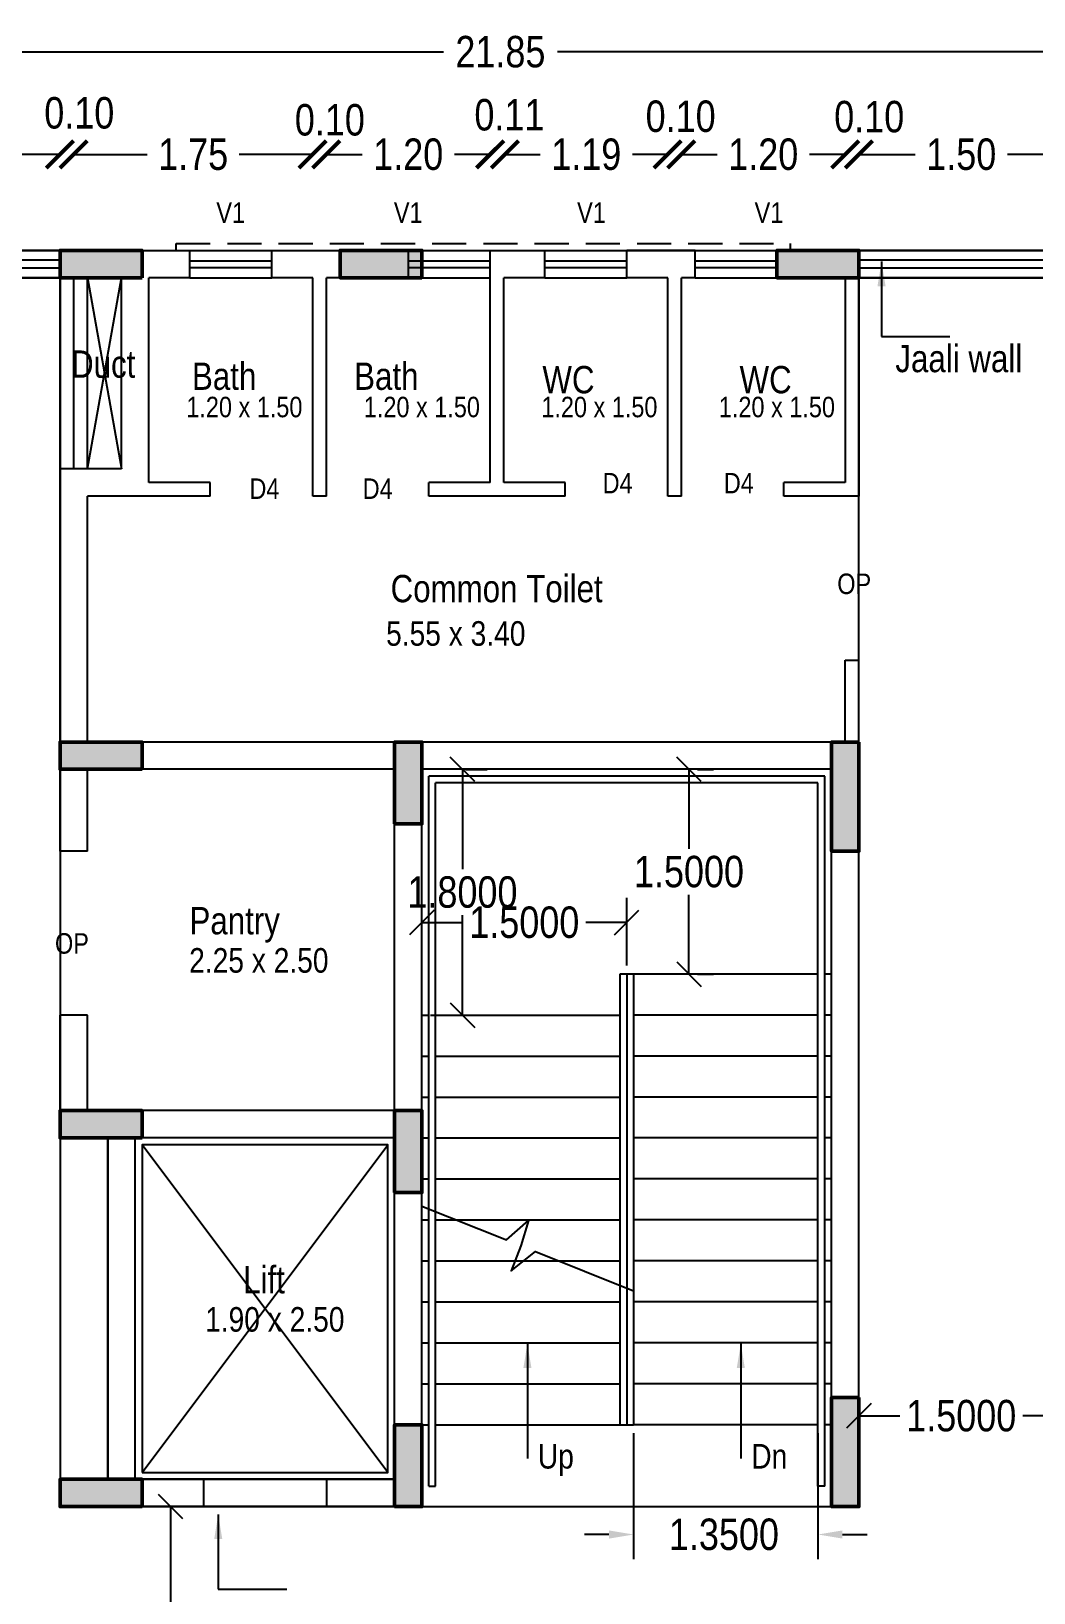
# Model space of a CAD drawing. Header units: metres. Extents: x -488 to 19274, y 1106 to 2071.
# Drawn here: x 19126.99 to 19134.33, y 1139.71 to 1151.15 of the extents above; entities that cross this region are included whole.
import ezdxf

# ---------------------------------------------------------------- set-up
doc = ezdxf.new("R2010")
doc.units = ezdxf.units.M
doc.header["$MEASUREMENT"] = 0
doc.linetypes.add('HIDDEN', pattern=[0.375, 0.25, -0.125])
for name, color, linetype in [('0 @ 1 (2)', 7, 'Continuous'), ('BLK_1_FLR_4_CARPET_AREA', 17, 'Continuous'), ('BLK_1_FLR_4_EXIT_WIDTH_DOOR', 2, 'Continuous'), ('BLK_1_FLR_4_LIFT_1', 30, 'Continuous'), ('BLK_1_FLR_4_REGULAR_ROOM_0', 117, 'Continuous')]:
    doc.layers.add(name, color=color, linetype=linetype)
doc.layers.add('BLK_1_FLR_4_BLT_UP_AREA', color=17, linetype='Continuous', plot=False)
doc.layers.add('COL', color=1, linetype='Continuous', lineweight=50)
doc.layers.add('Hatch', color=8, linetype='Continuous', lineweight=5)
doc.styles.add('CODE', font='swissc.ttf', dxfattribs={"height": 0.25})
doc.styles.get("Standard").update_dxf_attribs({"font": 'swissc.ttf', "height": 0.23})
doc.dimstyles.new('OUTER', dxfattribs={"dimscale": 0, "dimtxt": 0.3, "dimasz": 0.18, "dimexe": 0.18, "dimexo": 0.0625, "dimgap": 0.09, "dimtad": 0, "dimzin": 0, "dimdsep": 46, "dimtxsty": 'CODE', "dimcen": 0.09, "dimse1": 1, "dimse2": 1, "dimclrd": 8, "dimclrt": 1, "dimadec": 0, "dimazin": 0, "dimtfac": 1, "dimtofl": 0, "dimtmove": 0, "dimatfit": 3, "dimfxl": 0, "dimtolj": 1, "dimtzin": 0, "dimarcsym": 0})
doc.dimstyles.get("Standard").update_dxf_attribs({"dimtxt": 1, "dimasz": 0.18, "dimexe": 0.18, "dimexo": 0.0625, "dimgap": 0.09, "dimtad": 0, "dimtih": 1, "dimtoh": 1, "dimdec": 4, "dimzin": 0, "dimdsep": 46, "dimtxsty": 'Standard', "dimcen": 0.09, "dimadec": 0, "dimazin": 0, "dimtfac": 1, "dimtdec": 4, "dimtofl": 0, "dimtmove": 0, "dimatfit": 3, "dimfxl": 0, "dimtolj": 1, "dimtzin": 0, "dimarcsym": 0})
doc.dimstyles.new('STANDARD$0', dxfattribs={"dimtxt": 7, "dimasz": 3, "dimexe": 3, "dimexo": 1, "dimgap": 1.5, "dimtad": 1, "dimdec": 1, "dimzin": 1, "dimdsep": 46, "dimlunit": 4, "dimtxsty": 'Standard', "dimblk": 'OBLIQUE', "dimcen": 0.09375, "dimdle": 1, "dimclrd": 8, "dimclre": 8, "dimclrt": 7, "dimadec": 1, "dimazin": 0, "dimtfac": 1, "dimtdec": 1, "dimtix": 1, "dimtmove": 2, "dimatfit": 3, "dimldrblk": 'ARCHTICK', "dimfxl": 0, "dimfrac": 2, "dimtolj": 1, "dimtzin": 0, "dimarcsym": 0})

# ---------------------------------------------------------------- blocks, each defined once
blk = doc.blocks.new('_OBLIQUE')
at = {"color": 0, "linetype": 'ByBlock'}
blk.add_line((-0.5, -0.5), (0.5, 0.5), dxfattribs=at)
blk = doc.blocks.new('*D247')
at = {"lineweight": -2}
for p, q in [((19130.147, 1145.744), (19130.147, 1145.012)), ((19130.17, 1145.744), (19130.327, 1145.744)), ((19130.147, 1143.944), (19130.147, 1144.676)), ((19129.913, 1143.944), (19130.327, 1143.944))]:
    blk.add_line(p, q, dxfattribs=at)
at = {"layer": 'Defpoints', "color": 0}
for p in [(19130.107, 1145.744), (19129.85, 1143.944), (19130.147, 1143.944)]:
    blk.add_point(p, dxfattribs=at)
at = {"lineweight": -2, "xscale": 0.18, "yscale": 0.18, "zscale": 0.18}
for p, rotation in [((19130.147, 1145.744), 90), ((19130.147, 1143.944), 270)]:
    blk.add_blockref('_OBLIQUE', p, dxfattribs=dict(at, rotation=rotation))
at = {"insert": (19130.147, 1144.844), "char_height": 0.23, "attachment_point": 5}
blk.add_mtext('\\A1;1.8000', dxfattribs=at)
blk = doc.blocks.new('*D151')
at = {"lineweight": -2}
for p, q in [((19133.05, 1141.082), (19133.05, 1140.829)), ((19134.55, 1141.082), (19134.55, 1140.829)), ((19133.05, 1141.009), (19133.35, 1141.009)), ((19134.55, 1141.009), (19134.251, 1141.009))]:
    blk.add_line(p, q, dxfattribs=at)
at = {"layer": 'Defpoints', "color": 0}
for p in [(19133.05, 1141.144), (19134.55, 1141.144), (19134.55, 1141.009)]:
    blk.add_point(p, dxfattribs=at)
at = {"lineweight": -2, "xscale": 0.18, "yscale": 0.18, "zscale": 0.18, "rotation": 180}
blk.add_blockref('_OBLIQUE', (19133.05, 1141.009), dxfattribs=at)
at = {"lineweight": -2, "xscale": 0.18, "yscale": 0.18, "zscale": 0.18}
blk.add_blockref('_OBLIQUE', (19134.55, 1141.009), dxfattribs=at)
at = {"insert": (19133.8, 1141.009), "char_height": 0.23, "attachment_point": 5}
blk.add_mtext('\\A1;1.5000', dxfattribs=at)
blk = doc.blocks.new('*D154')
at = {"lineweight": -2}
for p, q in [((19128.123, 1140.344), (19127.83, 1140.344)), ((19128.01, 1140.344), (19128.01, 1139.512)), ((19128.01, 1138.344), (19128.01, 1139.176)), ((19128.123, 1138.344), (19127.83, 1138.344))]:
    blk.add_line(p, q, dxfattribs=at)
at = {"layer": 'Defpoints', "color": 0}
for p in [(19128.01, 1140.344), (19128.185, 1140.344), (19128.185, 1138.344)]:
    blk.add_point(p, dxfattribs=at)
at = {"lineweight": -2, "xscale": 0.18, "yscale": 0.18, "zscale": 0.18}
for p, rotation in [((19128.01, 1140.344), 90), ((19128.01, 1138.344), 270)]:
    blk.add_blockref('_OBLIQUE', p, dxfattribs=dict(at, rotation=rotation))
at = {"insert": (19128.01, 1139.344), "char_height": 0.23, "attachment_point": 5}
blk.add_mtext('\\A1;2.0000', dxfattribs=at)
blk = doc.blocks.new('*D152')
at = {"lineweight": -2}
for p, q in [((19129.85, 1144.307), (19129.85, 1144.803)), ((19131.35, 1144.307), (19131.35, 1144.803)), ((19129.85, 1144.623), (19130.15, 1144.623)), ((19131.35, 1144.623), (19131.051, 1144.623))]:
    blk.add_line(p, q, dxfattribs=at)
at = {"layer": 'Defpoints', "color": 0}
for p in [(19131.35, 1144.623), (19129.85, 1144.244), (19131.35, 1144.244)]:
    blk.add_point(p, dxfattribs=at)
at = {"lineweight": -2, "xscale": 0.18, "yscale": 0.18, "zscale": 0.18, "rotation": 180}
blk.add_blockref('_OBLIQUE', (19129.85, 1144.623), dxfattribs=at)
at = {"lineweight": -2, "xscale": 0.18, "yscale": 0.18, "zscale": 0.18}
blk.add_blockref('_OBLIQUE', (19131.35, 1144.623), dxfattribs=at)
at = {"insert": (19130.6, 1144.623), "char_height": 0.23, "attachment_point": 5}
blk.add_mtext('\\A1;1.5000', dxfattribs=at)
blk = doc.blocks.new('*D153')
at = {"lineweight": -2}
for p, q in [((19131.806, 1145.744), (19131.806, 1145.162)), ((19131.868, 1145.744), (19131.986, 1145.744)), ((19131.806, 1144.244), (19131.806, 1144.826)), ((19131.868, 1144.244), (19131.986, 1144.244))]:
    blk.add_line(p, q, dxfattribs=at)
at = {"layer": 'Defpoints', "color": 0}
for p in [(19131.806, 1145.744), (19131.806, 1145.744), (19131.806, 1144.244)]:
    blk.add_point(p, dxfattribs=at)
at = {"lineweight": -2, "xscale": 0.18, "yscale": 0.18, "zscale": 0.18}
for p, rotation in [((19131.806, 1145.744), 90), ((19131.806, 1144.244), 270)]:
    blk.add_blockref('_OBLIQUE', p, dxfattribs=dict(at, rotation=rotation))
at = {"insert": (19131.806, 1144.994), "char_height": 0.23, "attachment_point": 5}
blk.add_mtext('\\A1;1.5000', dxfattribs=at)
blk = doc.blocks.new('zw$3395')
at = {"layer": 'Hatch'}
h = blk.add_hatch(color=256, dxfattribs=at)
h.dxf.hatch_style = 1
h.paths.add_polyline_path([(15.05, 12.675), (15.05, 11.475), (15.25, 11.475), (15.25, 12.675)])
h.paths.add_polyline_path([(21.65, 12.661), (21.65, 11.461), (21.85, 11.461), (21.85, 12.661)])
h.paths.add_polyline_path([(15.05, 8.5), (15.05, 7.3), (15.25, 7.3), (15.25, 8.5)])
h.paths.add_polyline_path([(21.65, 8.5), (21.65, 7.3), (21.85, 7.3), (21.85, 8.5)])
h.paths.add_polyline_path([(15.05, 4.675), (15.05, 3.475), (15.25, 3.475), (15.25, 4.675)])
h.paths.add_polyline_path([(21.65, 4.675), (21.65, 3.475), (21.85, 3.475), (21.85, 4.675)])
h.paths.add_polyline_path([(0, 3.5), (0, 3.3), (0.8, 3.3), (0.8, 3.5)])
h.paths.add_polyline_path([(4.5, 3.5), (4.5, 3.3), (5.3, 3.3), (5.3, 3.5)])
h.paths.add_polyline_path([(15.05, 16.5), (15.05, 16.3), (15.85, 16.3), (15.85, 16.5)])
h.paths.add_polyline_path([(0, 0.2), (0, 0), (0.8, 0), (0.8, 0.2)])
h.paths.add_polyline_path([(5.4, 0.2), (5.4, 0), (6.2, 0), (6.2, 0.2)])
h.paths.add_polyline_path([(0, 6.8), (0, 6.6), (0.8, 6.6), (0.8, 6.8)])
h.paths.add_polyline_path([(5.4, 6.8), (5.4, 6.6), (6.2, 6.6), (6.2, 6.8)])
h.paths.add_polyline_path([(21.05, 16.5), (21.05, 16.3), (21.85, 16.3), (21.85, 16.5)])
h.paths.add_polyline_path([(13.35, 12.1), (13.35, 12.9), (13.55, 12.9), (13.55, 12.1)])
h.paths.add_polyline_path([(4.5, 9.8), (4.5, 10), (5.3, 10), (5.3, 9.8)])
h.paths.add_polyline_path([(0, 10), (0, 9.8), (0.8, 9.8), (0.8, 10)])
h.paths.add_polyline_path([(13.35, 7.3), (13.35, 8.1), (13.55, 8.1), (13.55, 7.3)])
h.paths.add_polyline_path([(15.05, 0.2), (15.05, 0), (15.85, 0), (15.85, 0.2)])
h.paths.add_polyline_path([(21.05, 0.2), (21.05, 0), (21.85, 0), (21.85, 0.2)])
h.paths.add_polyline_path([(7.7, 5.1), (7.7, 5.3), (8.3, 5.3), (8.3, 5.1)])
h.paths.add_polyline_path([(7.7, 7.5), (7.7, 7.3), (8.3, 7.3), (8.3, 7.5)])
h.paths.add_polyline_path([(7.7, 10), (7.7, 10.2), (8.3, 10.2), (8.3, 10)])
h.paths.add_polyline_path([(10.15, 7.3), (10.15, 7.9), (10.35, 7.9), (10.35, 7.3)])
h.paths.add_polyline_path([(7.7, 0), (7.7, 0.2), (8.3, 0.2), (8.3, 0)])
h.paths.add_polyline_path([(3.1, 13.3), (3.1, 13.1), (3.7, 13.1), (3.7, 13.3)])
h.paths.add_polyline_path([(0, 13.1), (0, 13.3), (0.6, 13.3), (0.6, 13.1)])
h.paths.add_polyline_path([(5.6, 13.1), (5.6, 13.3), (6.2, 13.3), (6.2, 13.1)])
h.paths.add_polyline_path([(10.15, 10.2), (10.15, 9.6), (10.35, 9.6), (10.35, 10.2)])
h.paths.add_polyline_path([(7.7, 12.7), (7.7, 12.9), (8.3, 12.9), (8.3, 12.7)])
h.paths.add_polyline_path([(10.15, 12.3), (10.15, 12.9), (10.35, 12.9), (10.35, 12.3)])
h.paths.add_polyline_path([(12.95, 5.3), (12.95, 5.1), (13.55, 5.1), (13.55, 5.3)])
h.paths.add_polyline_path([(7.7, 16.3), (7.7, 16.5), (8.3, 16.5), (8.3, 16.3)])
h.paths.add_polyline_path([(9.75, 16.3), (9.75, 16.5), (10.35, 16.5), (10.35, 16.3)])
h.paths.add_polyline_path([(3.1, 16.3), (3.1, 16.5), (3.7, 16.5), (3.7, 16.3)])
h.paths.add_polyline_path([(0, 16.3), (0, 16.5), (0.6, 16.5), (0.6, 16.3)])
h.paths.add_polyline_path([(12.95, 16.3), (12.95, 16.5), (13.55, 16.5), (13.55, 16.3)])
h.paths.add_polyline_path([(12.95, 0), (12.95, 0.2), (13.55, 0.2), (13.55, 0)])
at = {"layer": 'COL'}
for points in [[(8.3, 16.3), (7.7, 16.3), (7.7, 16.5), (8.3, 16.5)], [(10.35, 16.3), (9.75, 16.3), (9.75, 16.5), (10.35, 16.5)], [(13.55, 16.3), (12.95, 16.3), (12.95, 16.5), (13.55, 16.5)], [(8.3, 12.7), (7.7, 12.7), (7.7, 12.9), (8.3, 12.9)], [(10.15, 12.3), (10.15, 12.9), (10.35, 12.9), (10.35, 12.3)], [(13.55, 12.9), (13.55, 12.1), (13.35, 12.1), (13.35, 12.9)], [(8.3, 10), (7.7, 10), (7.7, 10.2), (8.3, 10.2)], [(10.15, 9.6), (10.15, 10.2), (10.35, 10.2), (10.35, 9.6)], [(13.55, 8.1), (13.55, 7.3), (13.35, 7.3), (13.35, 8.1)], [(10.15, 7.3), (10.15, 7.9), (10.35, 7.9), (10.35, 7.3)], [(8.3, 7.3), (7.7, 7.3), (7.7, 7.5), (8.3, 7.5)]]:
    blk.add_lwpolyline(points, close=True, dxfattribs=at)
blk = doc.blocks.new('*D157')
at = {"layer": 'BLK_1_FLR_4_EXIT_WIDTH_DOOR', "color": 0, "lineweight": -2}
for p, q in [((19131.4, 1140.882), (19131.4, 1139.96)), ((19132.75, 1140.882), (19132.75, 1139.96)), ((19131.22, 1140.14), (19131.04, 1140.14)), ((19132.93, 1140.14), (19133.11, 1140.14))]:
    blk.add_line(p, q, dxfattribs=at)
at = {"layer": 'BLK_1_FLR_4_EXIT_WIDTH_DOOR', "color": 0}
for points in [[(19131.22, 1140.17), (19131.22, 1140.11), (19131.4, 1140.14)], [(19132.93, 1140.17), (19132.93, 1140.11), (19132.75, 1140.14)]]:
    blk.add_solid(points, dxfattribs=at)
at = {"layer": 'Defpoints', "color": 0}
for p in [(19131.4, 1140.944), (19132.75, 1140.944), (19132.75, 1140.14)]:
    blk.add_point(p, dxfattribs=at)
at = {"layer": 'BLK_1_FLR_4_EXIT_WIDTH_DOOR', "color": 0, "insert": (19132.062, 1140.14), "char_height": 0.23, "attachment_point": 5}
blk.add_mtext('\\A1;1.3500', dxfattribs=at)
blk = doc.blocks.new('_ArchTick')
at = {"const_width": 0.15}
blk.add_lwpolyline([(-0.5, -0.5), (0.5, 0.5)], dxfattribs=at)
blk = doc.blocks.new('*D503')
at = {"lineweight": -2}
for p, q in [((19119.7, 1150.248), (19123.108, 1150.248)), ((19127.2, 1150.248), (19123.793, 1150.248))]:
    blk.add_line(p, q, dxfattribs=at)
at = {"layer": 'Defpoints', "color": 0}
for p in [(19127.2, 1150.248), (19127.2, 1149.344), (19119.7, 1149.227)]:
    blk.add_point(p, dxfattribs=at)
at = {"lineweight": -2, "xscale": 0.2, "yscale": 0.2, "zscale": 0.2, "rotation": 180}
blk.add_blockref('_ArchTick', (19119.7, 1150.248), dxfattribs=at)
at = {"lineweight": -2, "xscale": 0.2, "yscale": 0.2, "zscale": 0.2}
blk.add_blockref('_ArchTick', (19127.2, 1150.248), dxfattribs=at)
at = {"insert": (19123.45, 1150.248), "char_height": 0.23, "attachment_point": 5}
blk.add_mtext('\\A1;7.50', dxfattribs=at)
blk = doc.blocks.new('*D504')
at = {"lineweight": -2}
for p, q in [((19127.2, 1150.248), (19127, 1150.248)), ((19127.3, 1150.248), (19127.5, 1150.248))]:
    blk.add_line(p, q, dxfattribs=at)
at = {"layer": 'Defpoints', "color": 0}
for p in [(19127.3, 1150.248), (19127.2, 1149.344), (19127.3, 1149.344)]:
    blk.add_point(p, dxfattribs=at)
at = {"lineweight": -2, "xscale": 0.2, "yscale": 0.2, "zscale": 0.2}
blk.add_blockref('_ArchTick', (19127.2, 1150.248), dxfattribs=at)
at = {"lineweight": -2, "xscale": 0.2, "yscale": 0.2, "zscale": 0.2, "rotation": 180}
blk.add_blockref('_ArchTick', (19127.3, 1150.248), dxfattribs=at)
at = {"insert": (19127.341, 1150.551), "char_height": 0.23, "attachment_point": 5}
blk.add_mtext('\\A1;0.10', dxfattribs=at)
blk = doc.blocks.new('*D505')
at = {"lineweight": -2}
for p, q in [((19127.3, 1150.248), (19127.838, 1150.248)), ((19129.05, 1150.248), (19128.512, 1150.248))]:
    blk.add_line(p, q, dxfattribs=at)
at = {"layer": 'Defpoints', "color": 0}
for p in [(19129.05, 1150.248), (19127.3, 1149.344), (19129.05, 1149.344)]:
    blk.add_point(p, dxfattribs=at)
at = {"lineweight": -2, "xscale": 0.2, "yscale": 0.2, "zscale": 0.2, "rotation": 180}
blk.add_blockref('_ArchTick', (19127.3, 1150.248), dxfattribs=at)
at = {"lineweight": -2, "xscale": 0.2, "yscale": 0.2, "zscale": 0.2}
blk.add_blockref('_ArchTick', (19129.05, 1150.248), dxfattribs=at)
at = {"insert": (19128.175, 1150.248), "char_height": 0.23, "attachment_point": 5}
blk.add_mtext('\\A1;1.75', dxfattribs=at)
blk = doc.blocks.new('*D506')
at = {"lineweight": -2}
for p, q in [((19129.05, 1150.248), (19128.85, 1150.248)), ((19129.15, 1150.248), (19129.35, 1150.248))]:
    blk.add_line(p, q, dxfattribs=at)
at = {"layer": 'Defpoints', "color": 0}
for p in [(19129.15, 1150.248), (19129.05, 1149.344), (19129.15, 1149.344)]:
    blk.add_point(p, dxfattribs=at)
at = {"lineweight": -2, "xscale": 0.2, "yscale": 0.2, "zscale": 0.2}
blk.add_blockref('_ArchTick', (19129.05, 1150.248), dxfattribs=at)
at = {"lineweight": -2, "xscale": 0.2, "yscale": 0.2, "zscale": 0.2, "rotation": 180}
blk.add_blockref('_ArchTick', (19129.15, 1150.248), dxfattribs=at)
at = {"insert": (19129.176, 1150.5), "char_height": 0.23, "attachment_point": 5}
blk.add_mtext('\\A1;0.10', dxfattribs=at)
blk = doc.blocks.new('*D507')
at = {"lineweight": -2}
for p, q in [((19129.15, 1150.248), (19129.412, 1150.248)), ((19130.35, 1150.248), (19130.089, 1150.248))]:
    blk.add_line(p, q, dxfattribs=at)
at = {"layer": 'Defpoints', "color": 0}
for p in [(19130.35, 1150.248), (19129.15, 1149.344), (19130.35, 1149.344)]:
    blk.add_point(p, dxfattribs=at)
at = {"lineweight": -2, "xscale": 0.2, "yscale": 0.2, "zscale": 0.2, "rotation": 180}
blk.add_blockref('_ArchTick', (19129.15, 1150.248), dxfattribs=at)
at = {"lineweight": -2, "xscale": 0.2, "yscale": 0.2, "zscale": 0.2}
blk.add_blockref('_ArchTick', (19130.35, 1150.248), dxfattribs=at)
at = {"insert": (19129.75, 1150.248), "char_height": 0.23, "attachment_point": 5}
blk.add_mtext('\\A1;1.20', dxfattribs=at)
blk = doc.blocks.new('*D508')
at = {"lineweight": -2}
for p, q in [((19130.35, 1150.248), (19130.15, 1150.248)), ((19130.458, 1150.248), (19130.658, 1150.248))]:
    blk.add_line(p, q, dxfattribs=at)
at = {"layer": 'Defpoints', "color": 0}
for p in [(19130.458, 1150.248), (19130.35, 1149.344), (19130.458, 1149.344)]:
    blk.add_point(p, dxfattribs=at)
at = {"lineweight": -2, "xscale": 0.2, "yscale": 0.2, "zscale": 0.2}
blk.add_blockref('_ArchTick', (19130.35, 1150.248), dxfattribs=at)
at = {"lineweight": -2, "xscale": 0.2, "yscale": 0.2, "zscale": 0.2, "rotation": 180}
blk.add_blockref('_ArchTick', (19130.458, 1150.248), dxfattribs=at)
at = {"insert": (19130.491, 1150.537), "char_height": 0.23, "attachment_point": 5}
blk.add_mtext('\\A1;0.11', dxfattribs=at)
blk = doc.blocks.new('*D509')
at = {"lineweight": -2}
for p, q in [((19130.458, 1150.248), (19130.716, 1150.248)), ((19131.65, 1150.248), (19131.392, 1150.248))]:
    blk.add_line(p, q, dxfattribs=at)
at = {"layer": 'Defpoints', "color": 0}
for p in [(19131.65, 1150.248), (19130.458, 1149.344), (19131.65, 1149.344)]:
    blk.add_point(p, dxfattribs=at)
at = {"lineweight": -2, "xscale": 0.2, "yscale": 0.2, "zscale": 0.2, "rotation": 180}
blk.add_blockref('_ArchTick', (19130.458, 1150.248), dxfattribs=at)
at = {"lineweight": -2, "xscale": 0.2, "yscale": 0.2, "zscale": 0.2}
blk.add_blockref('_ArchTick', (19131.65, 1150.248), dxfattribs=at)
at = {"insert": (19131.054, 1150.248), "char_height": 0.23, "attachment_point": 5}
blk.add_mtext('\\A1;1.19', dxfattribs=at)
blk = doc.blocks.new('*D510')
at = {"lineweight": -2}
for p, q in [((19131.65, 1150.248), (19131.45, 1150.248)), ((19131.75, 1150.248), (19131.95, 1150.248))]:
    blk.add_line(p, q, dxfattribs=at)
at = {"layer": 'Defpoints', "color": 0}
for p in [(19131.75, 1150.248), (19131.65, 1149.344), (19131.75, 1149.344)]:
    blk.add_point(p, dxfattribs=at)
at = {"lineweight": -2, "xscale": 0.2, "yscale": 0.2, "zscale": 0.2}
blk.add_blockref('_ArchTick', (19131.65, 1150.248), dxfattribs=at)
at = {"lineweight": -2, "xscale": 0.2, "yscale": 0.2, "zscale": 0.2, "rotation": 180}
blk.add_blockref('_ArchTick', (19131.75, 1150.248), dxfattribs=at)
at = {"insert": (19131.745, 1150.526), "char_height": 0.23, "attachment_point": 5}
blk.add_mtext('\\A1;0.10', dxfattribs=at)
blk = doc.blocks.new('*D511')
at = {"lineweight": -2}
for p, q in [((19131.75, 1150.248), (19132.012, 1150.248)), ((19132.95, 1150.248), (19132.689, 1150.248))]:
    blk.add_line(p, q, dxfattribs=at)
at = {"layer": 'Defpoints', "color": 0}
for p in [(19132.95, 1150.248), (19131.75, 1149.344), (19132.95, 1149.344)]:
    blk.add_point(p, dxfattribs=at)
at = {"lineweight": -2, "xscale": 0.2, "yscale": 0.2, "zscale": 0.2, "rotation": 180}
blk.add_blockref('_ArchTick', (19131.75, 1150.248), dxfattribs=at)
at = {"lineweight": -2, "xscale": 0.2, "yscale": 0.2, "zscale": 0.2}
blk.add_blockref('_ArchTick', (19132.95, 1150.248), dxfattribs=at)
at = {"insert": (19132.35, 1150.248), "char_height": 0.23, "attachment_point": 5}
blk.add_mtext('\\A1;1.20', dxfattribs=at)
blk = doc.blocks.new('*D512')
at = {"lineweight": -2}
for p, q in [((19132.95, 1150.248), (19132.75, 1150.248)), ((19133.05, 1150.248), (19133.25, 1150.248))]:
    blk.add_line(p, q, dxfattribs=at)
at = {"layer": 'Defpoints', "color": 0}
for p in [(19133.05, 1150.248), (19132.95, 1149.344), (19133.05, 1149.344)]:
    blk.add_point(p, dxfattribs=at)
at = {"lineweight": -2, "xscale": 0.2, "yscale": 0.2, "zscale": 0.2}
blk.add_blockref('_ArchTick', (19132.95, 1150.248), dxfattribs=at)
at = {"lineweight": -2, "xscale": 0.2, "yscale": 0.2, "zscale": 0.2, "rotation": 180}
blk.add_blockref('_ArchTick', (19133.05, 1150.248), dxfattribs=at)
at = {"insert": (19133.126, 1150.523), "char_height": 0.23, "attachment_point": 5}
blk.add_mtext('\\A1;0.10', dxfattribs=at)
blk = doc.blocks.new('*D513')
at = {"lineweight": -2}
for p, q in [((19133.05, 1150.248), (19133.462, 1150.248)), ((19134.55, 1150.248), (19134.139, 1150.248))]:
    blk.add_line(p, q, dxfattribs=at)
at = {"layer": 'Defpoints', "color": 0}
for p in [(19134.55, 1150.248), (19133.05, 1149.344), (19134.55, 1149.344)]:
    blk.add_point(p, dxfattribs=at)
at = {"lineweight": -2, "xscale": 0.2, "yscale": 0.2, "zscale": 0.2, "rotation": 180}
blk.add_blockref('_ArchTick', (19133.05, 1150.248), dxfattribs=at)
at = {"lineweight": -2, "xscale": 0.2, "yscale": 0.2, "zscale": 0.2}
blk.add_blockref('_ArchTick', (19134.55, 1150.248), dxfattribs=at)
at = {"insert": (19133.8, 1150.248), "char_height": 0.23, "attachment_point": 5}
blk.add_mtext('\\A1;1.50', dxfattribs=at)
blk = doc.blocks.new('*D520')
at = {"lineweight": -2}
for p, q in [((19119.5, 1150.999), (19130.008, 1150.999)), ((19141.35, 1150.999), (19130.843, 1150.999))]:
    blk.add_line(p, q, dxfattribs=at)
at = {"layer": 'Defpoints', "color": 0}
for p in [(19141.35, 1150.999), (19119.5, 1149.544), (19141.35, 1149.544)]:
    blk.add_point(p, dxfattribs=at)
at = {"lineweight": -2, "xscale": 0.2, "yscale": 0.2, "zscale": 0.2, "rotation": 180}
blk.add_blockref('_ArchTick', (19119.5, 1150.999), dxfattribs=at)
at = {"lineweight": -2, "xscale": 0.2, "yscale": 0.2, "zscale": 0.2}
blk.add_blockref('_ArchTick', (19141.35, 1150.999), dxfattribs=at)
at = {"insert": (19130.425, 1150.999), "char_height": 0.23, "attachment_point": 5}
blk.add_mtext('\\A1;21.85', dxfattribs=at)

msp = doc.modelspace()

# ---------------------------------------------------------------- linework, layer by layer
for p, q in [((19127.20036, 1149.54425), (19125.70036, 1149.54425)), ((19127.20036, 1149.54425), (19128.15036, 1149.54425)), ((19127.20036, 1149.54425), (19127.40036, 1149.54425)), ((19127.20036, 1149.34425), (19127.20036, 1149.54425)), ((19128.15036, 1149.54425), (19128.75036, 1149.54425)), ((19128.15036, 1149.34425), (19128.15036, 1149.54425)), ((19128.75036, 1149.54425), (19129.75036, 1149.54425)), ((19128.75036, 1149.34425), (19128.75036, 1149.54425)), ((19129.75036, 1149.54425), (19129.75036, 1149.34425)), ((19129.75036, 1149.54425), (19130.35036, 1149.54425)), ((19130.35036, 1149.54425), (19130.75036, 1149.54425)), ((19130.35036, 1147.84425), (19130.35036, 1149.54425)), ((19130.75036, 1149.54425), (19131.35036, 1149.54425)), ((19130.75036, 1149.34425), (19130.75036, 1149.54425)), ((19131.85036, 1149.54425), (19131.35036, 1149.54425)), ((19131.35036, 1149.34425), (19131.35036, 1149.54425)), ((19131.85036, 1149.54425), (19132.45036, 1149.54425)), ((19131.85036, 1149.34425), (19131.85036, 1149.54425)), ((19133.05036, 1149.54425), (19132.45036, 1149.54425)), ((19132.45036, 1149.34425), (19132.45036, 1149.54425)), ((19134.55036, 1149.54425), (19133.05036, 1149.54425)), ((19133.05036, 1149.54425), (19133.05036, 1147.74425)), ((19127.20036, 1149.47425), (19125.70036, 1149.47425)), ((19127.20036, 1149.41425), (19125.70036, 1149.41425)), ((19128.15036, 1149.46925), (19128.75036, 1149.46925)), ((19128.15036, 1149.41925), (19128.75036, 1149.41925)), ((19129.75036, 1149.46925), (19130.35036, 1149.46925)), ((19129.75036, 1149.41925), (19130.35036, 1149.41925)), ((19130.75036, 1149.46925), (19131.35036, 1149.46925)), ((19130.75036, 1149.41925), (19131.35036, 1149.41925)), ((19131.85036, 1149.46925), (19132.45036, 1149.46925)), ((19131.85036, 1149.41925), (19132.45036, 1149.41925)), ((19134.55036, 1149.47425), (19133.05036, 1149.47425)), ((19134.55036, 1149.41425), (19133.05036, 1149.41425)), ((19127.20036, 1149.34425), (19125.70036, 1149.34425)), ((19127.20036, 1147.94425), (19127.20036, 1149.34425)), ((19127.65036, 1149.34425), (19127.20036, 1149.34425)), ((19127.30036, 1147.94425), (19127.30036, 1149.34425)), ((19127.40036, 1147.94425), (19127.40036, 1149.34425)), ((19127.40036, 1149.34425), (19127.65036, 1147.94425)), ((19127.40036, 1147.94425), (19127.65036, 1149.34425)), ((19127.65036, 1147.94425), (19127.65036, 1149.34425)), ((19128.15036, 1149.34425), (19127.85036, 1149.34425)), ((19127.85036, 1147.84425), (19127.85036, 1149.34425)), ((19128.15036, 1149.34425), (19128.75036, 1149.34425)), ((19129.05036, 1149.34425), (19128.75036, 1149.34425)), ((19129.05036, 1147.74425), (19129.05036, 1149.34425)), ((19129.75036, 1149.34425), (19129.15036, 1149.34425)), ((19129.15036, 1147.74425), (19129.15036, 1149.34425)), ((19129.75036, 1149.34425), (19130.35036, 1149.34425)), ((19130.75036, 1149.34425), (19130.45036, 1149.34425)), ((19130.45036, 1147.84425), (19130.45036, 1149.34425)), ((19130.75036, 1149.34425), (19131.35036, 1149.34425)), ((19131.65036, 1149.34425), (19131.35036, 1149.34425)), ((19131.65036, 1147.74425), (19131.65036, 1149.34425)), ((19131.75036, 1147.74425), (19131.75036, 1149.34425)), ((19131.85036, 1149.34425), (19131.75036, 1149.34425)), ((19131.85036, 1149.34425), (19132.45036, 1149.34425)), ((19132.95036, 1149.34425), (19132.45036, 1149.34425)), ((19132.95036, 1149.34425), (19132.95036, 1147.84425)), ((19134.55036, 1149.34425), (19133.05036, 1149.34425)), ((19127.20036, 1147.94425), (19127.20036, 1147.74425)), ((19127.65036, 1147.94425), (19127.20036, 1147.94425)), ((19127.20036, 1145.14425), (19127.20036, 1147.94425)), ((19128.30036, 1147.84425), (19127.85036, 1147.84425)), ((19128.30036, 1147.74425), (19128.30036, 1147.84425)), ((19129.90036, 1147.74425), (19129.90036, 1147.84425)), ((19130.35036, 1147.84425), (19129.90036, 1147.84425)), ((19130.90036, 1147.84425), (19130.45036, 1147.84425)), ((19130.90036, 1147.74425), (19130.90036, 1147.84425)), ((19132.50036, 1147.74425), (19132.50036, 1147.84425)), ((19132.95036, 1147.84425), (19132.50036, 1147.84425)), ((19128.30036, 1147.74425), (19127.40036, 1147.74425)), ((19127.40036, 1145.94425), (19127.40036, 1147.74425)), ((19129.15036, 1147.74425), (19129.05036, 1147.74425)), ((19130.90036, 1147.74425), (19129.90036, 1147.74425)), ((19131.75036, 1147.74425), (19131.65036, 1147.74425)), ((19133.05036, 1147.74425), (19132.50036, 1147.74425)), ((19132.94875, 1146.54425), (19133.04875, 1146.54425)), ((19132.95036, 1145.94425), (19132.95036, 1146.54425)), ((19133.05036, 1145.74425), (19133.05036, 1146.54425)), ((19132.95036, 1145.94425), (19127.40036, 1145.94425)), ((19127.40036, 1145.14425), (19127.40036, 1145.74425)), ((19129.65036, 1145.74425), (19127.40036, 1145.74425)), ((19129.65036, 1143.24425), (19129.65036, 1145.74425)), ((19132.85036, 1145.74425), (19129.85036, 1145.74425)), ((19129.85036, 1140.34425), (19129.85036, 1145.74425)), ((19132.85036, 1140.34425), (19132.85036, 1145.74425)), ((19133.05036, 1140.34425), (19133.05036, 1145.74425)), ((19132.80036, 1145.69425), (19129.90036, 1145.69425)), ((19129.90036, 1140.49425), (19129.90036, 1145.69425)), ((19132.75036, 1145.64425), (19129.95036, 1145.64425)), ((19129.95036, 1140.49425), (19129.95036, 1145.64425)), ((19132.75036, 1140.49425), (19132.75036, 1145.64425)), ((19132.80036, 1140.49425), (19132.80036, 1145.69425)), ((19127.40036, 1145.14425), (19127.20036, 1145.14425)), ((19131.30036, 1144.24425), (19131.30036, 1140.94425)), ((19131.35036, 1144.24425), (19131.35036, 1140.94425)), ((19131.40036, 1144.24425), (19131.40036, 1140.94425)), ((19132.75036, 1144.24425), (19131.40036, 1144.24425)), ((19132.85036, 1144.24425), (19132.80036, 1144.24425)), ((19127.40036, 1143.94425), (19127.20036, 1143.94425)), ((19127.20036, 1143.04425), (19127.20036, 1143.94425)), ((19127.40036, 1143.24425), (19127.40036, 1143.94425)), ((19127.40036, 1143.24425), (19127.40036, 1143.94425)), ((19129.85036, 1143.94425), (19129.90036, 1143.94425)), ((19129.95036, 1143.94425), (19131.30036, 1143.94425)), ((19132.75036, 1143.94425), (19131.40036, 1143.94425)), ((19132.85036, 1143.94425), (19132.80036, 1143.94425)), ((19129.85036, 1143.64425), (19129.90036, 1143.64425)), ((19129.95036, 1143.64425), (19131.30036, 1143.64425)), ((19132.75036, 1143.64425), (19131.40036, 1143.64425)), ((19132.85036, 1143.64425), (19132.80036, 1143.64425)), ((19129.85036, 1143.34425), (19129.90036, 1143.34425)), ((19129.95036, 1143.34425), (19131.30036, 1143.34425)), ((19132.75036, 1143.34425), (19131.40036, 1143.34425)), ((19132.85036, 1143.34425), (19132.80036, 1143.34425)), ((19129.65036, 1143.24425), (19127.40036, 1143.24425)), ((19127.55036, 1143.04425), (19127.20036, 1143.04425)), ((19127.55036, 1140.54425), (19127.55036, 1143.04425)), ((19129.65036, 1143.04425), (19127.75036, 1143.04425)), ((19127.75036, 1140.54425), (19127.75036, 1143.04425)), ((19129.65036, 1140.54425), (19129.65036, 1143.04425)), ((19129.85036, 1143.04425), (19129.90036, 1143.04425)), ((19129.95036, 1143.04425), (19131.30036, 1143.04425)), ((19132.75036, 1143.04425), (19131.40036, 1143.04425)), ((19132.85036, 1143.04425), (19132.80036, 1143.04425)), ((19127.80036, 1140.59425), (19129.60036, 1142.99425)), ((19129.60036, 1140.59425), (19127.80036, 1142.99425)), ((19129.85036, 1142.74425), (19129.90036, 1142.74425)), ((19129.95036, 1142.74425), (19131.30036, 1142.74425)), ((19132.75036, 1142.74425), (19131.40036, 1142.74425)), ((19132.85036, 1142.74425), (19132.80036, 1142.74425)), ((19129.85036, 1142.44425), (19129.90036, 1142.44425)), ((19129.95036, 1142.44425), (19131.30036, 1142.44425)), ((19132.75036, 1142.44425), (19131.40036, 1142.44425)), ((19132.85036, 1142.44425), (19132.80036, 1142.44425)), ((19129.85036, 1142.14425), (19129.90036, 1142.14425)), ((19129.95036, 1142.14425), (19131.30036, 1142.14425)), ((19132.75036, 1142.14425), (19131.40036, 1142.14425)), ((19132.85036, 1142.14425), (19132.80036, 1142.14425)), ((19129.85036, 1141.84425), (19129.90036, 1141.84425)), ((19129.95036, 1141.84425), (19131.30036, 1141.84425)), ((19132.75036, 1141.84425), (19131.40036, 1141.84425)), ((19132.85036, 1141.84425), (19132.80036, 1141.84425)), ((19129.85036, 1141.54425), (19129.90036, 1141.54425)), ((19129.95036, 1141.54425), (19131.30036, 1141.54425)), ((19132.75036, 1141.54425), (19131.40036, 1141.54425)), ((19132.85036, 1141.54425), (19132.80036, 1141.54425)), ((19129.85036, 1141.24425), (19129.90036, 1141.24425)), ((19129.95036, 1141.24425), (19131.30036, 1141.24425)), ((19132.75036, 1141.24425), (19131.40036, 1141.24425)), ((19132.85036, 1141.24425), (19132.80036, 1141.24425)), ((19129.85036, 1140.94425), (19129.90036, 1140.94425)), ((19129.95036, 1140.94425), (19131.30036, 1140.94425)), ((19131.30036, 1140.94425), (19131.40036, 1140.94425)), ((19132.75036, 1140.94425), (19131.40036, 1140.94425)), ((19132.85036, 1140.94425), (19132.80036, 1140.94425)), ((19127.55036, 1140.54425), (19127.20036, 1140.54425)), ((19127.20036, 1140.54425), (19127.20036, 1140.34425)), ((19128.25036, 1140.54425), (19127.75036, 1140.54425)), ((19129.15036, 1140.54425), (19128.25036, 1140.54425)), ((19128.25036, 1140.54425), (19128.25036, 1140.34425)), ((19129.65036, 1140.54425), (19129.15036, 1140.54425)), ((19129.15036, 1140.54425), (19129.15036, 1140.34425)), ((19129.90036, 1140.49425), (19129.95036, 1140.49425)), ((19132.80036, 1140.49425), (19132.75036, 1140.49425)), ((19128.25036, 1140.34425), (19127.20036, 1140.34425)), ((19129.15036, 1140.34425), (19128.25036, 1140.34425)), ((19129.85036, 1140.34425), (19129.15036, 1140.34425)), ((19133.05036, 1140.34425), (19132.85036, 1140.34425))]:
    msp.add_line(p, q)
at = {"linetype": 'HIDDEN'}
for p, q in [((19128.05036, 1149.59425), (19132.55036, 1149.59425)), ((19128.05036, 1149.54425), (19128.05036, 1149.59425)), ((19132.55036, 1149.54425), (19132.55036, 1149.59425)), ((19131.40036, 1144.24425), (19131.30036, 1144.24425))]:
    msp.add_line(p, q, dxfattribs=at)
msp.add_lwpolyline([(19127.80036, 1140.59425), (19129.60036, 1140.59425), (19129.60036, 1142.99425), (19127.80036, 1142.99425)], close=True)
msp.add_lwpolyline([(19129.85036, 1142.54518), (19130.469, 1142.29773), (19130.63081, 1142.43974), (19130.57536, 1142.25518), (19130.50293, 1142.07063), (19130.68171, 1142.21264), (19131.40036, 1141.92518)])
at = {"layer": 'BLK_1_FLR_4_BLT_UP_AREA', "color": 17}
msp.add_lwpolyline([(19141.35036, 1133.04425), (19132.85036, 1133.04425), (19132.85036, 1138.14425), (19127.40036, 1138.14425), (19127.40036, 1133.04425), (19119.50036, 1133.04425), (19119.50036, 1149.54425), (19141.35036, 1149.54425)], close=True, dxfattribs=at)
at = {"layer": 'BLK_1_FLR_4_CARPET_AREA', "color": 17}
msp.add_lwpolyline([(19141.15036, 1149.34425), (19141.15036, 1133.24425), (19133.05036, 1133.24425), (19133.05036, 1138.34425), (19127.20036, 1138.34425), (19127.20036, 1133.24424), (19119.70036, 1133.24424), (19119.70036, 1146.14425), (19125.70036, 1146.14425), (19125.70036, 1149.34425), (19127.20036, 1149.34425), (19127.20036, 1140.34425), (19133.05036, 1140.34425), (19133.05037, 1149.34425), (19141.15036, 1149.34425)], close=True, dxfattribs=at)
at = {"layer": 'BLK_1_FLR_4_LIFT_1'}
msp.add_lwpolyline([(19129.65036, 1143.04425), (19127.55036, 1143.04425), (19127.55036, 1140.54425), (19129.65036, 1140.54425)], close=True, dxfattribs=at)
at = {"layer": 'BLK_1_FLR_4_REGULAR_ROOM_0', "color": 2}
msp.add_lwpolyline([(19141.15036, 1149.34425), (19141.15036, 1133.24425), (19133.05036, 1133.24425), (19133.05036, 1138.34425), (19127.20036, 1138.34425), (19127.20036, 1133.24424), (19119.70036, 1133.24424), (19119.70036, 1146.14425), (19125.70036, 1146.14425), (19125.70036, 1149.34425), (19127.20036, 1149.34425), (19127.20036, 1140.34425), (19133.05036, 1140.34425), (19133.05037, 1149.34425), (19141.15036, 1149.34425)], close=True, dxfattribs=at)

# ---------------------------------------------------------------- block references
msp.add_blockref('zw$3395', (19119.50036, 1133.04425))

# ---------------------------------------------------------------- texts
for s, insert, char_height, width, attachment_point in [('V1', (19128.345, 1149.89618), 0.15, 0.3942709, 1), ('V1', (19129.645, 1149.89618), 0.15, 0.3942709, 1), ('V1', (19130.98678, 1149.89618), 0.15, 0.3942709, 1), ('V1', (19132.28678, 1149.89618), 0.15, 0.3942709, 1), ('Jaali wall', (19133.3175, 1148.85303), 0.2, 3.8320968, 1), ('Duct', (19127.28081, 1148.81206), 0.2, 3.8320968, 1), ('Bath', (19128.16628, 1148.5207), 0.2, 3.8320968, 7), ('Bath', (19129.35379, 1148.5207), 0.2, 3.8320968, 7), ('WC', (19130.73259, 1148.4954), 0.2, 3.8320968, 7), ('WC', (19132.17662, 1148.4954), 0.2, 3.8320968, 7), ('1.20 x 1.50', (19128.97508, 1148.3207), 0.15, 3.8320968, 9), ('1.20 x 1.50', (19130.27508, 1148.3207), 0.15, 3.8320968, 9), ('1.20 x 1.50', (19131.57508, 1148.3207), 0.15, 3.8320968, 9), ('1.20 x 1.50', (19132.87508, 1148.3207), 0.15, 3.8320968, 9), ('D4', (19131.17375, 1147.91535), 0.15, 0.3942709, 1), ('D4', (19132.06105, 1147.91535), 0.15, 0.3942709, 1), ('D4', (19128.58707, 1147.87473), 0.15, 0.3942709, 1), ('D4', (19129.41666, 1147.87473), 0.15, 0.3942709, 1), ('Common Toilet', (19131.17416, 1147.1681), 0.2, 3.8320968, 3), ('OP', (19132.8919, 1147.17809), 0.15, 0.3942709, 1), ('{5.55} x 3.40', (19129.5879, 1146.64671), 0.18, 1.5896265, 7), ('Pantry', (19128.14806, 1144.73556), 0.2, 3.8320968, 1), ('OP', (19127.16301, 1144.54425), 0.15, 0.3942709, 1), ('2.25 x 2.50', (19129.16618, 1144.25228), 0.18, 1.5896265, 9), ('Lift', (19128.54136, 1142.10629), 0.2, 3.8320968, 1), ('1.90 x 2.50', (19129.283, 1141.62301), 0.18, 1.5896265, 9), ('Up', (19130.96271, 1140.80301), 0.18, 3.8320968, 3), ('Dn', (19132.52561, 1140.80301), 0.18, 3.8320968, 3)]:
    msp.add_mtext(s, dxfattribs=dict(insert=insert, char_height=char_height, width=width, attachment_point=attachment_point))

# ---------------------------------------------------------------- dimensions: what is measured, and where the dimension line sits
for base, p1, p2, picture, middle in [((19130.14669, 1143.94425), (19130.10725, 1145.74425), (19129.85036, 1143.94425), '*D247', (19130.14669, 1144.84425)), ((19131.80586, 1145.74425), (19131.80586, 1144.24425), (19131.80586, 1145.74425), '*D153', (19131.80586, 1144.99425)), ((19128.01004, 1140.34425), (19128.18511, 1138.34425), (19128.18511, 1140.34425), '*D154', (19128.01004, 1139.34425))]:
    dim = msp.add_linear_dim(base=base, p1=p1, p2=p2, angle=90, dimstyle='Standard', override={"dimtxt": 0.2, "dimgap": 0.05, "dimtad": 0, "dimblk": 'OBLIQUE', "dimclrd": 256, "dimclre": 256, "dimclrt": 256})
    dim.commit()
    dim.dimension.update_dxf_attribs({"geometry": picture, "text_midpoint": middle})
dim = msp.add_aligned_dim(p1=(19129.85036, 1144.24425), p2=(19131.35036, 1144.24425), distance=0.37842, dimstyle='Standard', override={"dimtxt": 0.2, "dimgap": 0.05, "dimtad": 0, "dimblk": 'OBLIQUE', "dimclrd": 256, "dimclre": 256, "dimclrt": 256})
dim.commit()
dim.dimension.update_dxf_attribs({"geometry": '*D152', "text_midpoint": (19130.60036, 1144.62266)})
dim = msp.add_linear_dim(base=(19134.55036, 1141.00854), p1=(19133.05036, 1141.14425), p2=(19134.55036, 1141.14425), dimstyle='Standard', override={"dimtxt": 0.2, "dimgap": 0.05, "dimtad": 0, "dimblk": 'OBLIQUE', "dimclrd": 256, "dimclre": 256, "dimclrt": 256})
dim.commit()
dim.dimension.update_dxf_attribs({"geometry": '*D151', "text_midpoint": (19133.80036, 1141.00854)})
at = {"layer": '0 @ 1 (2)'}
dim = msp.add_aligned_dim(p1=(19119.50036, 1149.54425), p2=(19141.35036, 1149.54425), distance=1.45493, dimstyle='OUTER', override={"dimscale": 1, "dimtxt": 0.23, "dimasz": 0.2, "dimtxsty": 'Standard', "dimblk": 'ArchTick', "dimclrd": 256, "dimclre": 256, "dimclrt": 256, "dimtix": 0, "dimtofl": 0, "dimtmove": 0, "dimatfit": 3, "dimfxl": 0}, dxfattribs=at)
dim.commit()
dim.dimension.update_dxf_attribs({"geometry": '*D520', "text_midpoint": (19130.42536, 1150.99918)})
for base, p1, p2, picture, middle in [((19127.30036, 1150.24768), (19127.20036, 1149.34425), (19127.30036, 1149.34425), '*D504', (19127.3415, 1150.55149)), ((19130.4584, 1150.24768), (19130.35036, 1149.34425), (19130.4584, 1149.34425), '*D508', (19130.49127, 1150.53731)), ((19131.75036, 1150.24768), (19131.65036, 1149.34425), (19131.75036, 1149.34425), '*D510', (19131.74546, 1150.5263)), ((19133.05036, 1150.24768), (19132.95036, 1149.34425), (19133.05036, 1149.34425), '*D512', (19133.12578, 1150.523)), ((19129.15036, 1150.24768), (19129.05036, 1149.34425), (19129.15036, 1149.34425), '*D506', (19129.17599, 1150.49979))]:
    dim = msp.add_linear_dim(base=base, p1=p1, p2=p2, angle=180, dimstyle='OUTER', override={"dimscale": 1, "dimtxt": 0.23, "dimasz": 0.2, "dimtxsty": 'Standard', "dimblk": 'ArchTick', "dimclrd": 256, "dimclre": 256, "dimclrt": 256, "dimtix": 0, "dimtofl": 0, "dimtmove": 1, "dimatfit": 3, "dimfxl": 0}, dxfattribs=at)
    dim.commit()
    dim.dimension.update_dxf_attribs({"geometry": picture, "text_midpoint": middle, "dimtype": 128})
for base, p1, p2, picture, middle in [((19127.20036, 1150.24768), (19119.70036, 1149.22697), (19127.20036, 1149.34425), '*D503', (19123.45036, 1150.24768)), ((19129.05036, 1150.24768), (19127.30036, 1149.34425), (19129.05036, 1149.34425), '*D505', (19128.17536, 1150.24768)), ((19130.35036, 1150.24768), (19129.15036, 1149.34425), (19130.35036, 1149.34425), '*D507', (19129.75036, 1150.24768)), ((19131.65036, 1150.24768), (19130.4584, 1149.34425), (19131.65036, 1149.34425), '*D509', (19131.05438, 1150.24768)), ((19132.95036, 1150.24768), (19131.75036, 1149.34425), (19132.95036, 1149.34425), '*D511', (19132.35036, 1150.24768)), ((19134.55036, 1150.24768), (19133.05036, 1149.34425), (19134.55036, 1149.34423), '*D513', (19133.80036, 1150.24768))]:
    dim = msp.add_linear_dim(base=base, p1=p1, p2=p2, angle=180, dimstyle='OUTER', override={"dimscale": 1, "dimtxt": 0.23, "dimasz": 0.2, "dimtxsty": 'Standard', "dimblk": 'ArchTick', "dimclrd": 256, "dimclre": 256, "dimclrt": 256, "dimtix": 0, "dimtofl": 0, "dimtmove": 1, "dimatfit": 3, "dimfxl": 0}, dxfattribs=at)
    dim.commit()
    dim.dimension.update_dxf_attribs({"geometry": picture, "text_midpoint": middle})
at = {"layer": 'BLK_1_FLR_4_EXIT_WIDTH_DOOR'}
dim = msp.add_linear_dim(base=(19132.75036, 1140.13973), p1=(19131.40036, 1140.94425), p2=(19132.75036, 1140.94425), angle=0, dimstyle='STANDARD$0', override={"dimtxt": 1, "dimasz": 0.18, "dimexe": 0.18, "dimexo": 0.0625, "dimgap": 0.09, "dimtad": 0, "dimtih": 1, "dimtoh": 1, "dimdec": 4, "dimzin": 0, "dimlunit": 2, "dimpost": '', "dimcen": 0.09, "dimdle": 0, "dimclrd": 0, "dimclre": 0, "dimclrt": 0, "dimadec": 0, "dimtdec": 4, "dimtix": 0, "dimtofl": 0, "dimtmove": 0, "dimfrac": 0}, dxfattribs=at)
dim.commit()
dim.dimension.update_dxf_attribs({"geometry": '*D157', "text_midpoint": (19132.06172, 1140.13973), "dimtype": 161})

# ---------------------------------------------------------------- leaders
for points, override in [([(19133.21621, 1149.46275), (19133.21621, 1148.91547), (19133.71741, 1148.91547)], {"dimtad": 0}), ([(19130.62277, 1141.53839), (19130.62277, 1140.69771)], {"dimgap": 0, "dimtad": 0}), ([(19132.18567, 1141.53839), (19132.18567, 1140.69771)], {"dimgap": 0, "dimtad": 0}), ([(19128.35858, 1140.28645), (19128.35858, 1139.73918), (19128.85978, 1139.73918)], {"dimtad": 0})]:
    msp.add_leader(points, dimstyle='Standard', override=override)

doc.saveas('drawing.dxf')
